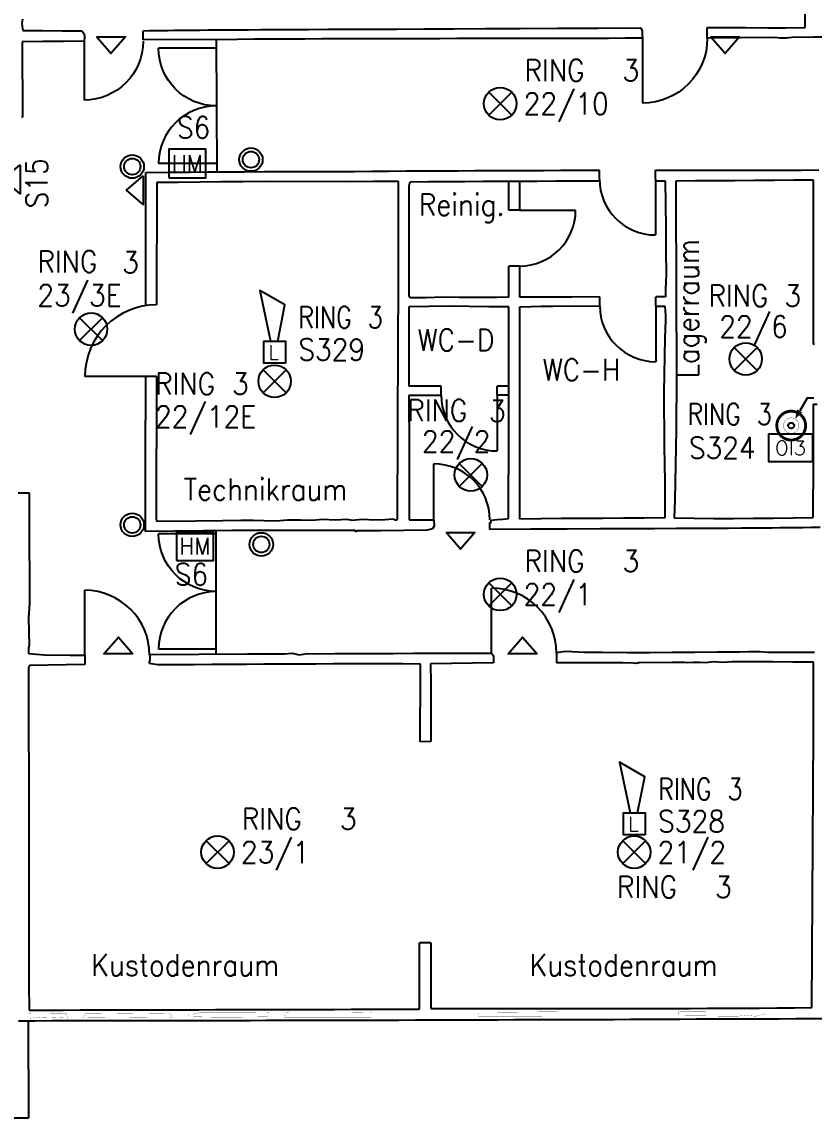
# Model space of a CAD drawing. Extents: x -17.4 to 13.1, y -8 to 20.1.
# Drawn here: x -8.99 to 1.99, y -8.03 to 7.17 of the extents above; entities that cross this region are included whole.
import ezdxf
from ezdxf.enums import TextEntityAlignment as Align

# ---------------------------------------------------------------- set-up
doc = ezdxf.new("R2010")
doc.units = 0
doc.header["$LTSCALE"] = 0.000394
doc.header["$MEASUREMENT"] = 0
doc.layers.get('0').update_dxf_attribs({"linetype": 'CONTINUOUS'})
for name, color, linetype in [('Grundriß', 7, 'CONTINUOUS'), ('Raumbezeichnung', 7, 'CONTINUOUS'), ('SECO-BRAND', 240, 'CONTINUOUS'), ('SECO-BRAND_LOOP', 81, 'CONTINUOUS')]:
    doc.layers.add(name, color=color, linetype=linetype)
doc.styles.add('ROMANS', font='romans.shx', dxfattribs={"width": 0.9})

# ---------------------------------------------------------------- blocks, each defined once
blk = doc.blocks.new('Tür')
at = {"layer": 'Grundriß', "linetype": 'Continuous'}
blk.add_line((0, 0), (0, 0.9), dxfattribs=at)
blk.add_arc((0, 0), 0.9, 0, 90, dxfattribs=at)
blk = doc.blocks.new('SecoS-magnet')
blk.add_lwpolyline([(-0.256, -0.2), (0.256, -0.2), (0.256, 0.2), (-0.256, 0.2)], close=True)
at = {"color": 82, "style": 'ROMANS', "width": 0.95}
blk.add_text('HM', height=0.23, dxfattribs=at).set_placement((0, 0), align=Align.MIDDLE_CENTER)
at = {"style": 'ROMANS', "width": 0.9, "flags": 1}
for tag, p in [('PRODUKT_1', (-0.378, -0.146)), ('PRODUKT_2', (-0.378, -0.596)), ('TECHNIK', (-0.378, -1.049)), ('SECOPOS', (-0.378, -1.51))]:
    blk.add_attdef(tag, text='', height=0.3, dxfattribs=at).set_placement(p, align=Align.RIGHT)
at = {"color": 81, "style": 'ROMANS', "width": 0.9}
for tag, p in [('MELDERNUMMER', (0.278, -0.123)), ('LINE_1', (0.278, -0.572)), ('LINE_2', (0.278, -1.023)), ('ZUSATZTEXT', (0.278, -1.468))]:
    blk.add_attdef(tag, p, '', height=0.3, dxfattribs=at)
at = {"layer": 'SECO-BRAND_LOOP', "color": 7, "style": 'ROMANS', "width": 0.8}
for tag, p, flags in [('RING', (0.278, 0.325), 9), ('RINGNUMMER', (1.242, 0.325), 1)]:
    blk.add_attdef(tag, p, '', height=0.3, dxfattribs=dict(at, flags=flags))
blk = doc.blocks.new('SecoS-indikator steuerung')
blk.add_lwpolyline([(0.2, 0), (-0.2, 0), (0, 0.234)], close=True)
at = {"style": 'ROMANS', "width": 0.9, "flags": 1}
for tag, p in [('PRODUKT_1', (-0.267, -0.029)), ('PRODUKT_2', (-0.267, -0.479)), ('TECHNIK', (-0.267, -0.931)), ('SECOPOS', (-0.267, -1.393))]:
    blk.add_attdef(tag, text='', height=0.3, dxfattribs=at).set_placement(p, align=Align.RIGHT)
at = {"color": 81, "style": 'ROMANS', "width": 0.9}
for tag, p in [('MELDERNUMMER', (0.219, -0.037)), ('LINE_1', (0.219, -0.485)), ('LINE_2', (0.219, -0.937)), ('ZUSATZTEXT', (0.219, -1.382))]:
    blk.add_attdef(tag, p, '', height=0.3, dxfattribs=at)
at = {"layer": 'SECO-BRAND_LOOP', "color": 7, "style": 'ROMANS', "width": 0.8}
for tag, p, flags in [('RING', (0.219, 0.412), 9), ('RINGNUMMER', (1.183, 0.412), 1)]:
    blk.add_attdef(tag, p, '', height=0.3, dxfattribs=dict(at, flags=flags))
blk = doc.blocks.new('SecoS-torschliesser')
for radius in [0.162, 0.113]:
    blk.add_circle((0, 0), radius)
at = {"style": 'ROMANS', "width": 0.9, "flags": 1}
for tag, p in [('PRODUKT_1', (-0.328, -0.13)), ('PRODUKT_2', (-0.328, -0.58)), ('TECHNIK', (-0.328, -1.033)), ('SECOPOS', (-0.328, -1.495))]:
    blk.add_attdef(tag, text='', height=0.3, dxfattribs=at).set_placement(p, align=Align.RIGHT)
at = {"color": 81, "style": 'ROMANS', "width": 0.9}
for tag, p in [('MELDERNUMMER', (0.195, -0.142)), ('LINE_1', (0.195, -0.59)), ('LINE_2', (0.195, -1.042)), ('ZUSATZTEXT', (0.195, -1.487))]:
    blk.add_attdef(tag, p, '', height=0.3, dxfattribs=at)
at = {"layer": 'SECO-BRAND_LOOP', "color": 7, "style": 'ROMANS', "width": 0.8}
for tag, p, flags in [('RING', (0.195, 0.307), 9), ('RINGNUMMER', (1.159, 0.307), 1)]:
    blk.add_attdef(tag, p, '', height=0.3, dxfattribs=dict(at, flags=flags))
blk = doc.blocks.new('SecoS-indikator o mg')
blk.add_lwpolyline([(0.2, 0), (-0.2, 0), (0, 0.234)], close=True)
at = {"color": 81, "style": 'ROMANS', "width": 0.9, "flags": 1}
blk.add_attdef('MELDERNUMMER', (0.219, 0.425), '', height=0.3, dxfattribs=at)
at = {"style": 'ROMANS', "width": 0.9, "flags": 1}
for tag, p in [('PRODUKT_1', (-0.267, -0.029)), ('PRODUKT_2', (-0.267, -0.479)), ('TECHNIK', (-0.267, -0.931)), ('SECOPOS', (-0.267, -1.393))]:
    blk.add_attdef(tag, text='', height=0.3, dxfattribs=at).set_placement(p, align=Align.RIGHT)
at = {"color": 81, "style": 'ROMANS', "width": 0.9}
for tag, p in [('LINE_1', (0.219, -0.023)), ('LINE_2', (0.219, -0.475)), ('ZUSATZTEXT', (0.219, -0.92))]:
    blk.add_attdef(tag, p, '', height=0.3, dxfattribs=at)
at = {"layer": 'SECO-BRAND_LOOP', "color": 7, "style": 'ROMANS', "width": 0.8}
for tag, p, flags in [('RING', (0.219, 0.874), 9), ('RINGNUMMER', (1.183, 0.874), 1)]:
    blk.add_attdef(tag, p, '', height=0.3, dxfattribs=dict(at, flags=flags))
blk = doc.blocks.new('SecoS-opt')
for p, q in [((0.159, 0.159), (-0.159, -0.159)), ((-0.159, 0.159), (0.159, -0.159))]:
    blk.add_line(p, q)
blk.add_circle((0, 0), 0.225)
at = {"style": 'ROMANS', "width": 0.9, "flags": 1}
for tag, p in [('PRODUKT_1', (-0.344, -0.147)), ('PRODUKT_2', (-0.344, -0.597)), ('TECHNIK', (-0.344, -1.049)), ('SECOPOS', (-0.344, -1.511))]:
    blk.add_attdef(tag, text='', height=0.3, dxfattribs=at).set_placement(p, align=Align.RIGHT)
at = {"color": 81, "style": 'ROMANS', "width": 0.9}
for tag, p in [('MELDERNUMMER', (0.33, -0.131)), ('LINE_1', (0.33, -0.989)), ('LINE_2', (0.33, -1.441)), ('ZUSATZTEXT', (0.33, -1.886))]:
    blk.add_attdef(tag, p, '', height=0.3, dxfattribs=at)
at = {"layer": 'SECO-BRAND_LOOP', "color": 7, "style": 'ROMANS', "width": 0.8, "flags": 8}
blk.add_attdef('RING', (0.33, -0.579), '', height=0.3, dxfattribs=at)
at = {"layer": 'SECO-BRAND_LOOP', "color": 7, "style": 'ROMANS', "width": 0.8}
blk.add_attdef('RINGNUMMER', (1.294, -0.579), '', height=0.3, dxfattribs=at)
blk = doc.blocks.new('SecoS-sirene loop')
blk.add_lwpolyline([(0.044, 0.307), (0.144, 0.807), (-0.206, 1.007), (-0.056, 0.307)])
blk.add_lwpolyline([(0.15, 0), (-0.15, 0), (-0.15, 0.306), (0.15, 0.306)], close=True)
at = {"color": 82, "style": 'ROMANS'}
blk.add_text('L', height=0.2, dxfattribs=at).set_placement((-0.085, 0.051))
at = {"style": 'ROMANS', "width": 0.9, "flags": 1}
for tag, p in [('PRODUKT_1', (-0.344, 0.022)), ('PRODUKT_2', (-0.344, -0.428)), ('TECHNIK', (-0.344, -0.88)), ('SECOPOS', (-0.344, -1.342))]:
    blk.add_attdef(tag, text='', height=0.3, dxfattribs=at).set_placement(p, align=Align.RIGHT)
at = {"color": 81, "style": 'ROMANS', "width": 0.9}
for tag, p in [('MELDERNUMMER', (0.33, 0.038)), ('LINE_1', (0.33, -0.41)), ('LINE_2', (0.33, -0.861)), ('ZUSATZTEXT', (0.33, -1.307))]:
    blk.add_attdef(tag, p, '', height=0.3, dxfattribs=at)
at = {"layer": 'SECO-BRAND_LOOP', "color": 7, "style": 'ROMANS', "width": 0.8, "flags": 8}
blk.add_attdef('RING', (0.33, 0.487), '', height=0.3, dxfattribs=at)
at = {"layer": 'SECO-BRAND_LOOP', "color": 7, "style": 'ROMANS', "width": 0.8}
blk.add_attdef('RINGNUMMER', (1.294, 0.487), '', height=0.3, dxfattribs=at)
blk = doc.blocks.new('SecoS-oi3')
blk.add_lwpolyline([(0.307, 0.189), (-0.307, 0.189), (-0.307, -0.189), (0.307, -0.189)], close=True)
at = {"color": 81, "style": 'ROMANS'}
blk.add_text('OI3', height=0.2, dxfattribs=at).set_placement((0, 0), align=Align.MIDDLE_CENTER)
at = {"style": 'ROMANS', "width": 0.9, "flags": 1}
for tag, p in [('PRODUKT_1', (-0.366, -0.147)), ('PRODUKT_2', (-0.366, -0.597)), ('TECHNIK', (-0.366, -1.049)), ('SECOPOS', (-0.366, -1.511))]:
    blk.add_attdef(tag, text='', height=0.3, dxfattribs=at).set_placement(p, align=Align.RIGHT)
at = {"color": 81, "style": 'ROMANS', "width": 0.9}
for tag, p in [('MELDERNUMMER', (0.387, -0.131)), ('LINE_1', (0.387, -0.579)), ('LINE_2', (0.387, -1.031)), ('ZUSATZTEXT', (0.387, -1.476))]:
    blk.add_attdef(tag, p, '', height=0.3, dxfattribs=at)
at = {"layer": 'SECO-BRAND_LOOP', "color": 7, "style": 'ROMANS', "width": 0.8, "flags": 8}
blk.add_attdef('RING', (0.387, 0.317), '', height=0.3, dxfattribs=at)
at = {"layer": 'SECO-BRAND_LOOP', "color": 7, "style": 'ROMANS', "width": 0.8}
blk.add_attdef('RINGNUMMER', (1.352, 0.317), '', height=0.3, dxfattribs=at)
blk = doc.blocks.new('SecoS-anschluss steuerung')
blk.add_lwpolyline([(0.315, 0.379), (0.219, 0.379), (0.118, 0.205)])
at = {"const_width": 0.4}
for points in [[(-0.02, 0, -1), (0.02, 0, 0.956007)], [(-0.02, 0, 1), (0.02, 0, -0.956007)]]:
    blk.add_lwpolyline(points, format="xyb", dxfattribs=at)
blk.add_lwpolyline([(0.055, 0.095, 0, 0.08, 0), (0.118, 0.205, 0.1, 0.1, 0)], format="xyseb")
at = {"const_width": 0.00445}
blk.add_lwpolyline([(-0.107, 0, 1), (0.107, 0, 1)], format="xyb", close=True, dxfattribs=at)
blk.add_circle((0, 0), 0.04)
at = {"style": 'ROMANS', "width": 0.9, "flags": 1}
for tag, p in [('PRODUKT_1', (-0.344, -0.029)), ('PRODUKT_2', (-0.344, -0.479)), ('TECHNIK', (-0.344, -0.931)), ('SECOPOS', (-0.344, -1.393))]:
    blk.add_attdef(tag, text='', height=0.3, dxfattribs=at).set_placement(p, align=Align.RIGHT)
at = {"color": 81, "style": 'ROMANS', "width": 0.9}
for tag, p in [('MELDERNUMMER', (0.33, -0.013)), ('LINE_1', (0.33, -0.461)), ('LINE_2', (0.33, -0.913)), ('ZUSATZTEXT', (0.33, -1.358))]:
    blk.add_attdef(tag, p, '', height=0.3, dxfattribs=at)
at = {"layer": 'SECO-BRAND_LOOP', "color": 7, "style": 'ROMANS', "width": 0.8}
for tag, p, flags in [('RING', (0.33, 0.436), 9), ('RINGNUMMER', (1.294, 0.436), 1)]:
    blk.add_attdef(tag, p, '', height=0.3, dxfattribs=dict(at, flags=flags))

msp = doc.modelspace()

# ---------------------------------------------------------------- linework, layer by layer
at = {"layer": 'Grundriß', "linetype": 'Continuous'}
for p, q in [((1.863, 7.089), (1.875, 10.916)), ((-8.988, 7.204), (-8.994, 7.15)), ((-8.994, 7.15), (-8.991, 7.102)), ((-8.991, 7.102), (-8.984, 7.05)), ((-8.984, 7.05), (-8.711, 7.048)), ((-8.711, 7.048), (-8.438, 7.046)), ((-8.438, 7.046), (-8.165, 7.044)), ((-8.165, 7.044), (-8.13, 7.004)), ((-8.13, 7.004), (-8.126, 6.954)), ((-7.315, 7.046), (-7.224, 7.047)), ((-7.315, 6.921), (-7.315, 7.046)), ((-7.224, 7.047), (-7.137, 7.048)), ((-7.137, 7.048), (-7.054, 7.049)), ((-7.054, 7.049), (-6.971, 7.05)), ((-6.971, 7.05), (-6.889, 7.051)), ((-6.889, 7.051), (-6.805, 7.052)), ((-6.805, 7.052), (-6.717, 7.053)), ((-6.717, 7.053), (-6.623, 7.054)), ((-6.623, 7.054), (-6.523, 7.055)), ((-6.523, 7.055), (-6.413, 7.056)), ((-6.413, 7.056), (-6.294, 7.057)), ((-6.294, 7.057), (-6.162, 7.058)), ((-6.162, 7.058), (-6.016, 7.059)), ((-6.016, 7.059), (-5.855, 7.06)), ((-5.855, 7.06), (-5.676, 7.061)), ((-5.676, 7.061), (-5.479, 7.062)), ((-5.479, 7.062), (-5.26, 7.063)), ((-5.26, 7.063), (-5.02, 7.064)), ((-5.02, 7.064), (-4.755, 7.065)), ((-4.755, 7.065), (-4.465, 7.066)), ((-4.465, 7.066), (-4.147, 7.068)), ((-4.147, 7.068), (-3.8, 7.069)), ((-3.8, 7.069), (-3.423, 7.071)), ((-3.423, 7.071), (-3.012, 7.073)), ((-3.012, 7.073), (-2.568, 7.075)), ((-2.568, 7.075), (-2.087, 7.077)), ((-2.087, 7.077), (-1.569, 7.079)), ((-1.569, 7.079), (-1.012, 7.081)), ((-1.012, 7.081), (-0.414, 7.084)), ((-0.414, 7.084), (-0.414, 7.084)), ((-0.414, 7.084), (-0.397, 7.038)), ((-0.397, 7.038), (-0.394, 6.988)), ((0.507, 6.942), (0.507, 7.089)), ((0.507, 7.089), (1.041, 7.089)), ((1.041, 7.089), (1.347, 7.086)), ((1.347, 7.086), (1.597, 7.086)), ((1.597, 7.086), (1.863, 7.089)), ((-8.705, 6.895), (-8.991, 6.893)), ((-8.991, 6.893), (-8.99, 6.545)), ((-8.418, 6.897), (-8.705, 6.895)), ((-8.131, 6.9), (-8.418, 6.897)), ((-8.126, 6.954), (-8.131, 6.9)), ((-6.008, 6.923), (-7.315, 6.921)), ((-6.289, 5.087), (-6.296, 6.92)), ((-5.774, 6.926), (-6.008, 6.923)), ((-5.541, 6.927), (-5.774, 6.926)), ((-5.307, 6.929), (-5.541, 6.927)), ((-5.073, 6.93), (-5.307, 6.929)), ((-4.839, 6.932), (-5.073, 6.93)), ((-4.605, 6.933), (-4.839, 6.932)), ((-4.372, 6.933), (-4.605, 6.933)), ((-4.138, 6.934), (-4.372, 6.933)), ((-3.904, 6.934), (-4.138, 6.934)), ((-3.67, 6.935), (-3.904, 6.934)), ((-3.436, 6.935), (-3.67, 6.935)), ((-3.202, 6.935), (-3.436, 6.935)), ((-2.967, 6.936), (-3.202, 6.935)), ((-2.733, 6.936), (-2.967, 6.936)), ((-2.499, 6.936), (-2.733, 6.936)), ((-2.265, 6.936), (-2.499, 6.936)), ((-2.031, 6.936), (-2.265, 6.936)), ((-1.797, 6.937), (-2.031, 6.936)), ((-1.563, 6.937), (-1.797, 6.937)), ((-1.329, 6.938), (-1.563, 6.937)), ((-1.095, 6.938), (-1.329, 6.938)), ((-0.861, 6.939), (-1.095, 6.938)), ((-0.627, 6.94), (-0.861, 6.939)), ((-0.393, 6.942), (-0.627, 6.94)), ((-0.394, 6.988), (-0.393, 6.942)), ((1.445, 6.951), (0.507, 6.942)), ((1.511, 6.943), (1.445, 6.951)), ((1.605, 6.944), (1.511, 6.943)), ((1.682, 6.953), (1.605, 6.944)), ((1.983, 6.955), (1.682, 6.953)), ((2.287, 6.956), (1.983, 6.955)), ((-8.99, 6.545), (-8.989, 6.198)), ((-8.989, 6.198), (-8.988, 5.85)), ((-8.988, 5.85), (-8.996, 5.838)), ((-7.278, 5.08), (-6.948, 5.084)), ((-7.278, 4.843), (-7.278, 5.08)), ((-7.278, 5.08), (-7.278, 5.08)), ((-6.948, 5.084), (-6.665, 5.086)), ((-6.665, 5.086), (-6.411, 5.087)), ((-6.411, 5.087), (-6.167, 5.087)), ((-6.167, 5.087), (-5.914, 5.089)), ((-5.914, 5.089), (-5.634, 5.093)), ((-5.634, 5.093), (-4.622, 5.092)), ((-4.622, 5.092), (-4.384, 5.094)), ((-4.384, 5.094), (-4.145, 5.097)), ((-4.145, 5.097), (-3.907, 5.099)), ((-3.907, 5.099), (-3.669, 5.101)), ((-3.669, 5.101), (-3.431, 5.102)), ((-3.431, 5.102), (-3.193, 5.104)), ((-3.193, 5.104), (-2.954, 5.105)), ((-2.954, 5.105), (-2.716, 5.106)), ((-2.716, 5.106), (-2.478, 5.107)), ((-2.478, 5.107), (-2.24, 5.108)), ((-2.24, 5.108), (-2.001, 5.109)), ((-2.001, 5.109), (-1.763, 5.109)), ((-1.763, 5.109), (-1.525, 5.11)), ((-1.525, 5.11), (-1.286, 5.11)), ((-1.286, 5.11), (-0.988, 5.111)), ((-0.988, 4.988), (-0.988, 5.111)), ((-0.213, 5.111), (0.145, 5.111)), ((-0.213, 4.988), (-0.213, 5.111)), ((0.145, 5.111), (0.383, 5.112)), ((0.383, 5.112), (0.622, 5.112)), ((0.622, 5.112), (0.86, 5.112)), ((0.86, 5.112), (1.099, 5.113)), ((1.099, 5.113), (1.337, 5.113)), ((1.337, 5.113), (1.576, 5.114)), ((1.576, 5.114), (1.815, 5.114)), ((1.815, 5.114), (2.053, 5.115)), ((-7.126, 4.941), (-7.128, 3.245)), ((-6.828, 4.943), (-7.126, 4.941)), ((-6.529, 4.946), (-6.828, 4.943)), ((-6.23, 4.948), (-6.529, 4.946)), ((-5.932, 4.951), (-6.23, 4.948)), ((-5.633, 4.953), (-5.932, 4.951)), ((-4.49, 4.952), (-5.633, 4.953)), ((-4.131, 4.955), (-4.49, 4.952)), ((-3.773, 4.957), (-4.131, 4.955)), ((-3.773, 4.711), (-3.773, 4.957)), ((-3.773, 4.957), (-3.773, 4.957)), ((-3.627, 4.894), (-3.623, 4.913)), ((-3.625, 4.514), (-3.627, 4.894)), ((-3.623, 4.913), (-3.619, 4.932)), ((-3.619, 4.932), (-3.614, 4.95)), ((-3.614, 4.95), (-3.36, 4.953)), ((-3.36, 4.953), (-3.107, 4.955)), ((-3.107, 4.955), (-2.854, 4.956)), ((-2.854, 4.956), (-2.601, 4.958)), ((-2.601, 4.958), (-2.349, 4.959)), ((-2.349, 4.959), (-2.097, 4.96)), ((-2.243, 4.557), (-2.243, 4.959)), ((-2.097, 4.96), (-1.845, 4.961)), ((-2.093, 4.557), (-2.093, 4.96)), ((-1.845, 4.961), (-1.593, 4.962)), ((-1.593, 4.962), (-1.341, 4.963)), ((-1.341, 4.963), (-0.987, 4.963)), ((-0.213, 4.966), (-0.076, 4.966)), ((-0.076, 4.966), (-0.073, 4.641)), ((0.344, 4.962), (0.071, 4.96)), ((0.071, 4.96), (0.071, 4.714)), ((0.616, 4.963), (0.344, 4.962)), ((0.888, 4.965), (0.616, 4.963)), ((1.16, 4.967), (0.888, 4.965)), ((1.433, 4.969), (1.16, 4.967)), ((1.705, 4.971), (1.433, 4.969)), ((1.977, 4.973), (1.705, 4.971)), ((1.977, 4.722), (1.977, 4.973)), ((-7.278, 4.605), (-7.278, 4.843)), ((0.071, 4.714), (0.071, 4.468)), ((1.978, 4.471), (1.977, 4.722)), ((-7.279, 3.233), (-7.278, 4.605)), ((-3.773, 4.465), (-3.773, 4.711)), ((-0.073, 4.641), (-0.07, 4.316)), ((-3.773, 4.218), (-3.773, 4.465)), ((-3.625, 4.198), (-3.625, 4.514)), ((-2.093, 4.557), (-2.243, 4.557)), ((0.071, 4.468), (0.072, 4.223)), ((1.978, 4.22), (1.978, 4.471)), ((-0.07, 4.316), (-0.068, 3.991)), ((-3.774, 3.972), (-3.773, 4.218)), ((-3.626, 3.921), (-3.625, 4.198)), ((0.072, 4.223), (0.073, 3.977)), ((1.978, 3.969), (1.978, 4.22)), ((-3.774, 3.725), (-3.774, 3.972)), ((-0.068, 3.991), (-0.065, 3.666)), ((0.073, 3.977), (0.074, 3.73)), ((1.978, 3.719), (1.978, 3.969)), ((-3.627, 3.653), (-3.626, 3.921)), ((-3.775, 3.479), (-3.774, 3.725)), ((-3.625, 3.368), (-3.627, 3.653)), ((-2.243, 3.349), (-2.243, 3.783)), ((-2.093, 3.783), (-2.243, 3.783)), ((-2.093, 3.349), (-2.093, 3.783)), ((-0.065, 3.666), (-0.068, 3.562)), ((0.074, 3.73), (0.075, 3.484)), ((1.979, 3.468), (1.978, 3.719)), ((-0.068, 3.562), (-0.071, 3.458)), ((-3.776, 3.232), (-3.775, 3.479)), ((-3.621, 3.36), (-3.625, 3.368)), ((-3.617, 3.352), (-3.621, 3.36)), ((-3.612, 3.344), (-3.617, 3.352)), ((-3.39, 3.343), (-3.612, 3.344)), ((-3.161, 3.351), (-3.39, 3.343)), ((-2.932, 3.347), (-3.161, 3.351)), ((-2.672, 3.348), (-2.932, 3.347)), ((-2.412, 3.348), (-2.672, 3.348)), ((-2.243, 3.349), (-2.412, 3.348)), ((-1.633, 3.35), (-2.093, 3.349)), ((-1.373, 3.351), (-1.633, 3.35)), ((-0.983, 3.354), (-1.373, 3.351)), ((-0.983, 3.231), (-0.983, 3.354)), ((-0.073, 3.354), (-0.209, 3.354)), ((-0.209, 3.231), (-0.209, 3.354)), ((-0.071, 3.458), (-0.073, 3.354)), ((0.075, 3.484), (0.076, 3.238)), ((1.979, 3.217), (1.979, 3.468)), ((-3.777, 2.986), (-3.776, 3.232)), ((-3.355, 3.223), (-3.63, 3.217)), ((-3.63, 3.217), (-3.63, 2.971)), ((-3.079, 3.224), (-3.355, 3.223)), ((-2.801, 3.222), (-3.079, 3.224)), ((-2.522, 3.219), (-2.801, 3.222)), ((-2.243, 3.218), (-2.522, 3.219)), ((-2.243, 2.973), (-2.243, 3.218)), ((-2.093, 3.219), (-1.937, 3.223)), ((-2.093, 2.974), (-2.093, 3.219)), ((-1.937, 3.223), (-1.796, 3.225)), ((-1.796, 3.225), (-1.634, 3.226)), ((-1.634, 3.226), (-0.983, 3.231)), ((-0.209, 3.225), (-0.083, 3.225)), ((-0.083, 3.225), (-0.079, 3.16)), ((0.076, 3.238), (0.077, 2.992)), ((1.979, 2.966), (1.979, 3.217)), ((-0.079, 3.16), (-0.075, 3.096)), ((-0.075, 3.096), (-0.071, 3.032)), ((-3.779, 2.739), (-3.777, 2.986)), ((-3.63, 2.971), (-3.629, 2.725)), ((-2.244, 2.729), (-2.243, 2.973)), ((-2.093, 2.728), (-2.093, 2.974)), ((-0.071, 3.032), (-0.081, 2.783)), ((0.077, 2.992), (0.078, 2.745)), ((1.98, 2.716), (1.979, 2.966)), ((-3.78, 2.493), (-3.779, 2.739)), ((-0.081, 2.783), (-0.088, 2.533)), ((0.078, 2.745), (0.078, 2.499)), ((-3.629, 2.725), (-3.629, 2.479)), ((-2.244, 2.484), (-2.244, 2.729)), ((-2.092, 2.483), (-2.093, 2.728)), ((1.984, 2.704), (1.98, 2.716)), ((1.988, 2.692), (1.984, 2.704)), ((-3.781, 2.247), (-3.78, 2.493)), ((-3.629, 2.479), (-3.629, 2.117)), ((-2.245, 2.239), (-2.244, 2.484)), ((-2.092, 2.237), (-2.092, 2.483)), ((-0.088, 2.533), (-0.092, 2.284)), ((0.078, 2.499), (0.078, 2.253)), ((-0.092, 2.284), (-0.094, 2.034)), ((-7.128, 2.251), (-8.123, 2.251)), ((-7.279, 1.998), (-7.279, 2.251)), ((-7.128, 2.251), (-7.13, 1.629)), ((-3.782, 2), (-3.781, 2.247)), ((-2.245, 1.994), (-2.245, 2.239)), ((-2.092, 1.992), (-2.092, 2.237)), ((0.078, 2.253), (0.078, 2.007)), ((-7.279, 1.761), (-7.279, 1.998)), ((-3.783, 1.754), (-3.782, 2)), ((-3.182, 2.117), (-3.629, 2.117)), ((-3.182, 1.989), (-3.629, 1.986)), ((-3.629, 1.986), (-3.629, 1.74)), ((-3.182, 1.993), (-3.182, 2.117)), ((-2.245, 2.117), (-2.408, 2.117)), ((-2.408, 1.993), (-2.408, 2.117)), ((-2.245, 1.994), (-2.408, 1.993)), ((-2.246, 1.75), (-2.245, 1.994)), ((-2.092, 1.747), (-2.092, 1.992)), ((-0.094, 2.034), (-0.094, 1.784)), ((0.078, 2.007), (0.076, 1.762)), ((1.98, 1.605), (1.981, 1.867)), ((1.981, 1.867), (2.031, 1.867)), ((-7.28, 1.525), (-7.279, 1.761)), ((-3.784, 1.508), (-3.783, 1.754)), ((-3.629, 1.74), (-3.628, 1.494)), ((-2.246, 1.505), (-2.246, 1.75)), ((-2.092, 1.501), (-2.092, 1.747)), ((-0.094, 1.784), (-0.092, 1.534)), ((0.076, 1.762), (0.074, 1.516)), ((-7.28, 1.288), (-7.28, 1.525)), ((-7.13, 1.629), (-7.131, 1.362)), ((-0.092, 1.534), (-0.09, 1.285)), ((1.979, 1.342), (1.98, 1.605)), ((-3.785, 1.262), (-3.784, 1.508)), ((-3.628, 1.494), (-3.628, 1.247)), ((-2.247, 1.26), (-2.246, 1.505)), ((-2.091, 1.256), (-2.092, 1.501)), ((0.074, 1.516), (0.071, 1.271)), ((-7.28, 1.051), (-7.28, 1.288)), ((-7.131, 1.362), (-7.132, 1.136)), ((-3.785, 1.016), (-3.785, 1.262)), ((-3.628, 1.247), (-3.628, 1.001)), ((-2.247, 1.015), (-2.247, 1.26)), ((-2.091, 1.011), (-2.091, 1.256)), ((-0.09, 1.285), (-0.087, 1.035)), ((0.071, 1.271), (0.067, 1.026)), ((1.978, 1.08), (1.979, 1.342)), ((-7.132, 1.136), (-7.132, 0.946)), ((1.977, 0.818), (1.978, 1.08)), ((-7.28, 0.814), (-7.28, 1.051)), ((-7.132, 0.946), (-7.133, 0.788)), ((-3.786, 0.771), (-3.785, 1.016)), ((-3.628, 1.001), (-3.628, 0.755)), ((-2.248, 0.771), (-2.247, 1.015)), ((-2.091, 0.765), (-2.091, 1.011)), ((-0.087, 1.035), (-0.084, 0.787)), ((0.067, 1.026), (0.062, 0.781)), ((-7.28, 0.577), (-7.28, 0.814)), ((-7.133, 0.788), (-7.133, 0.659)), ((-3.786, 0.525), (-3.786, 0.771)), ((-2.248, 0.526), (-2.248, 0.771)), ((-2.09, 0.52), (-2.091, 0.765)), ((-0.084, 0.787), (-0.082, 0.539)), ((0.062, 0.781), (0.056, 0.536)), ((1.976, 0.556), (1.977, 0.818)), ((-9.045, 0.636), (-8.895, 0.636)), ((-8.895, 0.636), (-8.895, 0.289)), ((-7.133, 0.659), (-7.133, 0.555)), ((-3.628, 0.755), (-3.627, 0.508)), ((-7.28, 0.34), (-7.28, 0.577)), ((-7.133, 0.555), (-7.133, 0.473)), ((-7.133, 0.473), (-7.133, 0.407)), ((-3.786, 0.279), (-3.786, 0.525)), ((-3.627, 0.508), (-3.627, 0.262)), ((-2.249, 0.281), (-2.248, 0.526)), ((-2.09, 0.275), (-2.09, 0.52)), ((-0.082, 0.539), (-0.081, 0.291)), ((0.056, 0.536), (0.049, 0.292)), ((1.975, 0.294), (1.976, 0.556)), ((-7.28, 0.103), (-7.28, 0.34)), ((-7.133, 0.407), (-7.133, 0.356)), ((-7.133, 0.356), (-7.133, 0.314)), ((-7.133, 0.314), (-7.132, 0.278)), ((-8.895, 0.289), (-8.894, 0.051)), ((-7.132, 0.278), (-7.131, 0.244)), ((-7.131, 0.244), (-6.588, 0.251)), ((-6.588, 0.251), (-6.213, 0.255)), ((-6.213, 0.255), (-5.961, 0.257)), ((-5.961, 0.257), (-5.784, 0.257)), ((-5.784, 0.257), (-5.638, 0.256)), ((-5.638, 0.256), (-5.476, 0.252)), ((-5.476, 0.252), (-5.314, 0.266)), ((-5.314, 0.266), (-5.135, 0.263)), ((-5.135, 0.263), (-4.97, 0.257)), ((-4.97, 0.257), (-4.822, 0.272)), ((-4.822, 0.272), (-4.654, 0.266)), ((-4.654, 0.266), (-4.492, 0.271)), ((-4.492, 0.271), (-4.415, 0.261)), ((-4.415, 0.261), (-4.325, 0.267)), ((-4.325, 0.267), (-4.24, 0.273)), ((-4.24, 0.273), (-4.137, 0.266)), ((-4.137, 0.266), (-3.964, 0.267)), ((-3.964, 0.267), (-3.848, 0.277)), ((-3.848, 0.277), (-3.835, 0.269)), ((-3.835, 0.269), (-3.822, 0.266)), ((-3.822, 0.266), (-3.799, 0.266)), ((-3.799, 0.266), (-3.795, 0.27)), ((-3.795, 0.27), (-3.79, 0.275)), ((-3.79, 0.275), (-3.786, 0.279)), ((-3.627, 0.262), (-3.512, 0.263)), ((-3.512, 0.263), (-3.398, 0.264)), ((-3.398, 0.264), (-3.283, 0.265)), ((-3.28, 0.176), (-3.304, 0.137)), ((-3.283, 0.265), (-3.28, 0.176)), ((-2.508, 0.196), (-2.508, 0.228)), ((-2.508, 0.228), (-2.502, 0.228)), ((-2.508, 0.163), (-2.508, 0.196)), ((-2.508, 0.131), (-2.508, 0.163)), ((-2.502, 0.228), (-2.495, 0.228)), ((-2.495, 0.228), (-2.488, 0.228)), ((-2.488, 0.261), (-2.408, 0.268)), ((-2.488, 0.25), (-2.488, 0.261)), ((-2.488, 0.239), (-2.488, 0.25)), ((-2.488, 0.228), (-2.488, 0.239)), ((-2.408, 0.268), (-2.329, 0.274)), ((-2.329, 0.274), (-2.249, 0.281)), ((-1.803, 0.277), (-2.09, 0.275)), ((-1.516, 0.28), (-1.803, 0.277)), ((-1.229, 0.282), (-1.516, 0.28)), ((-0.942, 0.284), (-1.229, 0.282)), ((-0.655, 0.287), (-0.942, 0.284)), ((-0.368, 0.289), (-0.655, 0.287)), ((-0.081, 0.291), (-0.368, 0.289)), ((0.049, 0.292), (0.049, 0.292)), ((0.049, 0.292), (0.322, 0.286)), ((0.322, 0.286), (0.597, 0.283)), ((0.597, 0.283), (0.872, 0.283)), ((0.872, 0.283), (1.147, 0.285)), ((1.147, 0.285), (1.423, 0.288)), ((1.423, 0.288), (1.699, 0.291)), ((1.731, 0.153), (1.626, 0.152)), ((1.699, 0.291), (1.975, 0.294)), ((1.837, 0.155), (1.731, 0.153)), ((1.949, 0.156), (1.837, 0.155)), ((2.07, 0.158), (1.949, 0.156)), ((-8.894, 0.051), (-8.893, -0.186)), ((-6.081, 0.114), (-7.28, 0.103)), ((-6.301, -1.597), (-6.301, 0.112)), ((-5.882, 0.114), (-6.081, 0.114)), ((-5.626, 0.114), (-5.882, 0.114)), ((-5.298, 0.115), (-5.626, 0.114)), ((-4.885, 0.116), (-5.298, 0.115)), ((-4.37, 0.118), (-4.885, 0.116)), ((-4.37, 0.111), (-4.37, 0.118)), ((-4.37, 0.104), (-4.37, 0.111)), ((-4.37, 0.097), (-4.37, 0.104)), ((-4.362, 0.101), (-4.37, 0.097)), ((-4.354, 0.106), (-4.362, 0.101)), ((-4.345, 0.111), (-4.354, 0.106)), ((-4.023, 0.113), (-4.345, 0.111)), ((-3.701, 0.116), (-4.023, 0.113)), ((-3.378, 0.119), (-3.701, 0.116)), ((-3.304, 0.137), (-3.378, 0.119)), ((-1.943, 0.134), (-2.508, 0.131)), ((-2.508, 0.131), (-2.508, 0.131)), ((-1.436, 0.135), (-1.943, 0.134)), ((-0.985, 0.137), (-1.436, 0.135)), ((-0.584, 0.139), (-0.985, 0.137)), ((-0.23, 0.14), (-0.584, 0.139)), ((0.082, 0.142), (-0.23, 0.14)), ((0.355, 0.143), (0.082, 0.142)), ((0.593, 0.144), (0.355, 0.143)), ((0.8, 0.145), (0.593, 0.144)), ((0.981, 0.146), (0.8, 0.145)), ((1.139, 0.147), (0.981, 0.146)), ((1.279, 0.148), (1.139, 0.147)), ((1.404, 0.149), (1.279, 0.148)), ((1.518, 0.151), (1.404, 0.149)), ((1.626, 0.152), (1.518, 0.151)), ((-8.893, -0.186), (-8.892, -0.424)), ((-8.892, -0.424), (-8.891, -0.662)), ((-8.891, -0.662), (-8.889, -0.899)), ((-8.889, -0.899), (-8.904, -1.091)), ((-8.889, -0.899), (-8.889, -0.899)), ((-8.904, -1.091), (-8.901, -1.29)), ((-8.901, -1.29), (-8.895, -1.48)), ((-8.902, -1.505), (-8.904, -1.534)), ((-8.895, -1.48), (-8.902, -1.505)), ((-8.904, -1.534), (-8.903, -1.59)), ((-8.903, -1.59), (-8.684, -1.609)), ((-8.684, -1.609), (-8.329, -1.613)), ((-8.329, -1.613), (-8.125, -1.613)), ((-8.125, -1.613), (-8.125, -1.656)), ((-8.125, -1.656), (-8.125, -1.699)), ((-7.221, -1.695), (-7.217, -1.663)), ((-7.217, -1.663), (-7.215, -1.603)), ((-7.215, -1.603), (-5.867, -1.594)), ((-5.867, -1.594), (-5.639, -1.594)), ((-5.639, -1.594), (-5.406, -1.596)), ((-5.406, -1.596), (-5.353, -1.592)), ((-5.353, -1.592), (-5.299, -1.588)), ((-5.299, -1.588), (-5.245, -1.584)), ((-5.245, -1.584), (-5.153, -1.609)), ((-5.153, -1.609), (-5.04, -1.589)), ((-5.04, -1.589), (-4.933, -1.592)), ((-4.933, -1.592), (-4.661, -1.591)), ((-4.661, -1.591), (-4.389, -1.59)), ((-4.389, -1.59), (-4.117, -1.589)), ((-4.117, -1.589), (-3.845, -1.588)), ((-3.845, -1.588), (-3.573, -1.587)), ((-3.573, -1.587), (-3.3, -1.586)), ((-3.3, -1.586), (-3.028, -1.585)), ((-3.028, -1.585), (-2.756, -1.584)), ((-2.756, -1.584), (-2.484, -1.583)), ((-2.484, -1.583), (-2.459, -1.624)), ((-2.459, -1.624), (-2.456, -1.67)), ((-2.456, -1.67), (-2.458, -1.72)), ((-1.584, -1.578), (-1.456, -1.559)), ((-1.584, -1.583), (-1.584, -1.721)), ((-1.456, -1.559), (-1.196, -1.57)), ((-1.196, -1.57), (-0.946, -1.57)), ((-0.946, -1.57), (-0.834, -1.575)), ((-0.834, -1.575), (-0.718, -1.571)), ((-0.718, -1.571), (-0.602, -1.578)), ((-0.602, -1.578), (-0.291, -1.575)), ((-0.291, -1.575), (0.021, -1.573)), ((0.021, -1.573), (0.332, -1.57)), ((0.332, -1.57), (0.644, -1.568)), ((0.644, -1.568), (0.956, -1.565)), ((0.956, -1.565), (1.078, -1.563)), ((1.078, -1.563), (1.236, -1.56)), ((1.236, -1.56), (1.343, -1.573)), ((1.343, -1.573), (1.667, -1.572)), ((1.667, -1.572), (1.993, -1.571)), ((-8.899, -1.777), (-8.903, -1.786)), ((-8.903, -1.786), (-8.902, -2.29)), ((-8.895, -1.767), (-8.899, -1.777)), ((-8.89, -1.757), (-8.895, -1.767)), ((-8.635, -1.752), (-8.89, -1.757)), ((-8.38, -1.747), (-8.635, -1.752)), ((-8.124, -1.742), (-8.38, -1.747)), ((-8.125, -1.699), (-8.124, -1.742)), ((-7.23, -1.727), (-7.221, -1.695)), ((-7.112, -1.747), (-7.23, -1.727)), ((-6.973, -1.748), (-7.112, -1.747)), ((-6.845, -1.748), (-6.973, -1.748)), ((-6.605, -1.746), (-6.845, -1.748)), ((-6.364, -1.744), (-6.605, -1.746)), ((-6.123, -1.742), (-6.364, -1.744)), ((-5.883, -1.741), (-6.123, -1.742)), ((-5.642, -1.739), (-5.883, -1.741)), ((-5.401, -1.738), (-5.642, -1.739)), ((-5.16, -1.737), (-5.401, -1.738)), ((-4.919, -1.736), (-5.16, -1.737)), ((-4.678, -1.735), (-4.919, -1.736)), ((-4.437, -1.735), (-4.678, -1.735)), ((-4.196, -1.735), (-4.437, -1.735)), ((-3.954, -1.735), (-4.196, -1.735)), ((-3.712, -1.735), (-3.954, -1.735)), ((-3.47, -1.736), (-3.712, -1.735)), ((-3.471, -1.976), (-3.47, -1.736)), ((-3.47, -1.736), (-3.47, -1.736)), ((-3.04, -1.73), (-3.331, -1.735)), ((-3.331, -1.735), (-3.33, -1.789)), ((-3.33, -1.789), (-3.329, -1.841)), ((-2.749, -1.725), (-3.04, -1.73)), ((-2.458, -1.72), (-2.749, -1.725)), ((-1.006, -1.719), (-1.584, -1.721)), ((-0.662, -1.719), (-1.006, -1.719)), ((-0.523, -1.722), (-0.662, -1.719)), ((-0.477, -1.727), (-0.523, -1.722)), ((-0.462, -1.724), (-0.477, -1.727)), ((-0.446, -1.72), (-0.462, -1.724)), ((-0.429, -1.717), (-0.446, -1.72)), ((0.018, -1.713), (-0.429, -1.717)), ((0.189, -1.714), (0.018, -1.713)), ((0.232, -1.721), (0.189, -1.714)), ((0.31, -1.715), (0.232, -1.721)), ((0.398, -1.713), (0.31, -1.715)), ((0.479, -1.719), (0.398, -1.713)), ((0.598, -1.704), (0.479, -1.719)), ((0.724, -1.713), (0.598, -1.704)), ((0.85, -1.706), (0.724, -1.713)), ((1.129, -1.705), (0.85, -1.706)), ((1.411, -1.707), (1.129, -1.705)), ((1.694, -1.71), (1.411, -1.707)), ((1.978, -1.712), (1.694, -1.71)), ((1.978, -1.961), (1.978, -1.712)), ((-3.329, -1.841), (-3.328, -1.895)), ((-3.328, -1.895), (-3.327, -1.954)), ((-3.327, -1.954), (-3.326, -2.021)), ((1.978, -2.209), (1.978, -1.961)), ((-3.471, -2.216), (-3.471, -1.976)), ((-3.326, -2.021), (-3.326, -2.101)), ((-3.326, -2.101), (-3.325, -2.196)), ((-3.472, -2.455), (-3.471, -2.216)), ((-3.325, -2.196), (-3.325, -2.311)), ((1.978, -2.458), (1.978, -2.209)), ((-8.902, -2.29), (-8.902, -2.749)), ((-3.325, -2.311), (-3.324, -2.449)), ((-3.473, -2.814), (-3.472, -2.455)), ((-3.324, -2.449), (-3.324, -2.614)), ((1.977, -2.707), (1.978, -2.458)), ((-3.324, -2.614), (-3.324, -2.809)), ((1.977, -2.955), (1.977, -2.707)), ((-8.902, -2.749), (-8.901, -3.167)), ((-3.324, -2.809), (-3.473, -2.814)), ((1.976, -3.204), (1.977, -2.955)), ((-8.901, -3.167), (-8.9, -3.546)), ((1.975, -3.453), (1.976, -3.204)), ((1.955, -6.499), (1.975, -3.453)), ((-8.9, -3.546), (-8.9, -3.888)), ((-8.9, -3.888), (-8.9, -4.198)), ((-8.9, -4.198), (-8.9, -4.477)), ((-8.9, -4.477), (-8.9, -4.728)), ((-8.9, -4.728), (-8.9, -4.953)), ((-8.9, -4.953), (-8.9, -5.156)), ((-8.9, -5.156), (-8.9, -5.339)), ((-8.9, -5.339), (-8.899, -5.505)), ((-8.899, -5.505), (-8.899, -5.656)), ((-3.485, -6.041), (-3.483, -5.6)), ((-3.326, -5.6), (-3.483, -5.6)), ((-3.326, -5.6), (-3.327, -6.51)), ((-8.899, -5.656), (-8.899, -5.796)), ((-8.899, -5.796), (-8.899, -5.926)), ((-8.899, -5.926), (-8.898, -6.05)), ((-8.898, -6.05), (-8.898, -6.17)), ((-3.485, -6.28), (-3.485, -6.041)), ((-8.898, -6.17), (-8.897, -6.289)), ((-8.897, -6.289), (-8.896, -6.409)), ((-3.485, -6.519), (-3.485, -6.28)), ((-8.896, -6.409), (-8.894, -6.534)), ((-8.894, -6.534), (-8.658, -6.533)), ((-8.894, -6.534), (-8.894, -6.534)), ((-8.658, -6.533), (-8.423, -6.533)), ((-8.423, -6.533), (-8.187, -6.532)), ((-8.187, -6.532), (-7.952, -6.532)), ((-7.952, -6.532), (-7.717, -6.531)), ((-7.717, -6.531), (-7.482, -6.531)), ((-7.482, -6.531), (-7.247, -6.53)), ((-7.247, -6.53), (-7.012, -6.53)), ((-7.012, -6.53), (-6.778, -6.529)), ((-6.778, -6.529), (-6.543, -6.529)), ((-6.543, -6.529), (-6.309, -6.528)), ((-6.309, -6.528), (-6.074, -6.528)), ((-6.074, -6.528), (-5.839, -6.527)), ((-5.839, -6.527), (-5.605, -6.527)), ((-5.605, -6.527), (-5.37, -6.526)), ((-5.37, -6.526), (-5.135, -6.525)), ((-5.135, -6.525), (-4.9, -6.525)), ((-4.9, -6.525), (-4.665, -6.524)), ((-4.665, -6.524), (-4.43, -6.523)), ((-4.43, -6.523), (-4.194, -6.522)), ((-4.194, -6.522), (-3.958, -6.521)), ((-3.958, -6.521), (-3.722, -6.52)), ((-3.722, -6.52), (-3.485, -6.519)), ((-3.485, -6.519), (-3.485, -6.519)), ((-3.327, -6.51), (-3.327, -6.51)), ((-3.327, -6.51), (-3.087, -6.51)), ((-3.087, -6.51), (-2.847, -6.51)), ((-2.847, -6.51), (-2.607, -6.51)), ((-2.607, -6.51), (-2.367, -6.51)), ((-2.367, -6.51), (-2.128, -6.51)), ((-2.128, -6.51), (-1.888, -6.511)), ((-1.888, -6.511), (-1.649, -6.511)), ((-1.649, -6.511), (-1.409, -6.511)), ((-1.409, -6.511), (-1.169, -6.511)), ((-1.169, -6.511), (-0.93, -6.511)), ((-0.93, -6.511), (-0.69, -6.511)), ((-0.69, -6.511), (-0.45, -6.511)), ((-0.45, -6.511), (-0.211, -6.511)), ((-0.211, -6.511), (0.029, -6.511)), ((0.029, -6.511), (0.269, -6.51)), ((0.269, -6.51), (0.51, -6.509)), ((0.51, -6.509), (0.75, -6.508)), ((0.75, -6.508), (0.991, -6.507)), ((0.991, -6.507), (1.231, -6.505)), ((1.231, -6.505), (1.473, -6.503)), ((1.473, -6.503), (1.714, -6.501)), ((1.714, -6.501), (1.955, -6.499)), ((-8.814, -6.686), (-9.043, -6.686)), ((-8.584, -6.685), (-8.814, -6.686)), ((-8.355, -6.685), (-8.584, -6.685)), ((-8.125, -6.685), (-8.355, -6.685)), ((-7.896, -6.684), (-8.125, -6.685)), ((-7.666, -6.684), (-7.896, -6.684)), ((-7.437, -6.684), (-7.666, -6.684)), ((-7.208, -6.683), (-7.437, -6.684)), ((-6.978, -6.683), (-7.208, -6.683)), ((-6.749, -6.682), (-6.978, -6.683)), ((-6.52, -6.682), (-6.749, -6.682)), ((-6.29, -6.682), (-6.52, -6.682)), ((-6.061, -6.681), (-6.29, -6.682)), ((-5.832, -6.681), (-6.061, -6.681)), ((-5.603, -6.68), (-5.832, -6.681)), ((-5.374, -6.68), (-5.603, -6.68)), ((-5.144, -6.679), (-5.374, -6.68)), ((-4.915, -6.679), (-5.144, -6.679)), ((-4.686, -6.678), (-4.915, -6.679)), ((-4.457, -6.677), (-4.686, -6.678)), ((-4.228, -6.677), (-4.457, -6.677)), ((-3.999, -6.676), (-4.228, -6.677)), ((-3.769, -6.676), (-3.999, -6.676)), ((-3.54, -6.675), (-3.769, -6.676)), ((-3.311, -6.674), (-3.54, -6.675)), ((-3.082, -6.674), (-3.311, -6.674)), ((-2.853, -6.673), (-3.082, -6.674)), ((-2.624, -6.672), (-2.853, -6.673)), ((-2.395, -6.672), (-2.624, -6.672)), ((-2.166, -6.671), (-2.395, -6.672)), ((-1.936, -6.67), (-2.166, -6.671)), ((-1.707, -6.67), (-1.936, -6.67)), ((-1.478, -6.669), (-1.707, -6.67)), ((-1.249, -6.668), (-1.478, -6.669)), ((-1.02, -6.667), (-1.249, -6.668)), ((-0.79, -6.667), (-1.02, -6.667)), ((-0.561, -6.666), (-0.79, -6.667)), ((-0.332, -6.665), (-0.561, -6.666)), ((-0.103, -6.664), (-0.332, -6.665)), ((0.126, -6.663), (-0.103, -6.664)), ((0.356, -6.662), (0.126, -6.663)), ((0.585, -6.662), (0.356, -6.662)), ((0.814, -6.661), (0.585, -6.662)), ((1.044, -6.66), (0.814, -6.661)), ((1.273, -6.659), (1.044, -6.66)), ((1.503, -6.658), (1.273, -6.659)), ((1.732, -6.657), (1.503, -6.658)), ((1.962, -6.656), (1.732, -6.657)), ((2.191, -6.655), (1.962, -6.656)), ((-8.903, -8.031), (-14.598, -8.031))]:
    msp.add_line(p, q, dxfattribs=at)
at = {"layer": 'Grundriß', "linetype": 'Continuous', "const_width": 0.00232}
for points in [[(-8.363, -6.645), (-8.542, -6.637), (-8.733, -6.63), (-8.901, -6.649), (-8.901, -6.628), (-8.902, -6.607), (-8.902, -6.585), (-8.726, -6.583), (-8.55, -6.582), (-8.375, -6.581), (-8.371, -6.602), (-8.367, -6.624)], [(-6.913, -6.633), (-7.219, -6.635), (-7.525, -6.638), (-7.832, -6.64), (-8.138, -6.643), (-8.134, -6.612), (-8.129, -6.598), (-8.12, -6.587), (-7.835, -6.584), (-7.549, -6.581), (-7.264, -6.578), (-6.978, -6.575), (-6.959, -6.579), (-6.941, -6.584), (-6.921, -6.588), (-6.919, -6.603), (-6.916, -6.618)], [(-5.569, -6.6), (-5.575, -6.609), (-5.581, -6.618), (-5.587, -6.627), (-5.953, -6.631), (-6.319, -6.632), (-6.681, -6.625), (-6.684, -6.609), (-6.686, -6.594), (-6.688, -6.578), (-6.639, -6.579), (-6.586, -6.581), (-6.538, -6.572), (-6.217, -6.572), (-5.895, -6.573), (-5.57, -6.568), (-5.57, -6.579), (-5.569, -6.59)], [(-4.151, -6.632), (-4.452, -6.632), (-4.753, -6.632), (-5.053, -6.631), (-5.354, -6.631), (-5.349, -6.598), (-5.345, -6.583), (-5.335, -6.573), (-4.793, -6.574), (-4.49, -6.574), (-4.312, -6.572), (-4.151, -6.568), (-4.151, -6.589), (-4.151, -6.611)], [(-1.572, -6.621), (-1.934, -6.622), (-2.297, -6.622), (-2.66, -6.623), (-2.663, -6.604), (-2.665, -6.585), (-2.668, -6.566), (-2.303, -6.563), (-1.937, -6.56), (-1.572, -6.557), (-1.572, -6.579), (-1.572, -6.6)], [(1.309, -6.587), (1.179, -6.619), (1.042, -6.607), (0.934, -6.618), (0.657, -6.617), (0.38, -6.613), (0.101, -6.612), (0.102, -6.59), (0.103, -6.567), (0.105, -6.543), (0.115, -6.548), (0.126, -6.553), (0.137, -6.558), (0.428, -6.559), (0.719, -6.56), (1.011, -6.561), (1.302, -6.561), (1.304, -6.57), (1.307, -6.578)]]:
    msp.add_lwpolyline(points, close=True, dxfattribs=at)
at = {"layer": 'Grundriß', "linetype": 'Continuous'}
msp.add_arc((-7.128, 2.251), 0.994, 90, 180, dxfattribs=at)
at = {"layer": 'Raumbezeichnung', "linetype": 'Continuous'}
msp.add_line((-8.908, -6.686), (-8.903, -8.031), dxfattribs=at)

# ---------------------------------------------------------------- block references
at = {"layer": 'Grundriß', "linetype": 'Continuous'}
for p, xscale, yscale, zscale, rotation in [((-8.131, 6.9), -0.9070780121918585, 0.9070780121918585, 0.9070780121918585, 180), ((-6.301, 6.802), -0.8877005744525197, 0.8877005744525197, 0.8877005744525197, 90), ((-6.301, 5.205), 0.8877005744525197, 0.8877005744525197, 0.8877005744525197, 90), ((-0.213, 4.988), 0.8605489623788624, 0.8605489623788624, 0.8605489623788624, 180), ((-2.093, 4.557), 0.8605489623788624, 0.8605489623788624, 0.8605489623788624, 270), ((-0.209, 3.231), 0.8605489623788624, 0.8605489623788624, 0.8605489623788624, 180), ((-2.408, 1.993), 0.8605489623788624, 0.8605489623788624, 0.8605489623788624, 180), ((-6.301, 0.069), -0.8877005744525197, 0.8877005744525197, 0.8877005744525197, 90), ((-6.301, -1.529), 0.8877005744525197, 0.8877005744525197, 0.8877005744525197, 90)]:
    msp.add_blockref('Tür', p, dxfattribs=dict(at, xscale=xscale, yscale=yscale, zscale=zscale, rotation=rotation))
at = {"layer": 'Grundriß', "linetype": 'Continuous', "xscale": -1, "rotation": 180}
msp.add_blockref('Tür', (-0.393, 6.942), dxfattribs=at)
at = {"layer": 'Grundriß', "linetype": 'Continuous', "xscale": 0.8605489623788624, "yscale": 0.8605489623788624, "zscale": 0.8605489623788624}
msp.add_blockref('Tür', (-3.283, 0.265), dxfattribs=at)
at = {"layer": 'Grundriß', "linetype": 'Continuous'}
for p in [(-8.125, -1.613), (-2.484, -1.583)]:
    msp.add_blockref('Tür', p, dxfattribs=at)
at = {"layer": 'SECO-BRAND', "linetype": 'Continuous'}
for p, rotation in [((-7.761, 6.962), 180), ((0.753, 6.962), 180), ((-7.313, 4.835), 90), ((-2.914, 0.089), 180)]:
    msp.add_blockref('SecoS-indikator o mg', p, dxfattribs=dict(at, rotation=rotation))
ref = msp.add_blockref('SecoS-opt', (-2.364, 6.034), dxfattribs=at)
ref.add_attrib('MELDERNUMMER', '22/10', (-2.039, 5.883), dxfattribs={"layer": '0', "color": 81, "height": 0.3, "style": 'ROMANS', "width": 0.9})
ref.add_attrib('RINGNUMMER', '3', (-0.668, 6.347), dxfattribs={"layer": 'SECO-BRAND_LOOP', "color": 7, "height": 0.3, "style": 'ROMANS', "width": 0.9})
ref.add_attrib('RING', 'RING', (-2.028, 6.347), dxfattribs={"layer": 'SECO-BRAND_LOOP', "color": 7, "height": 0.3, "style": 'ROMANS', "width": 0.9, "flags": 8})
ref = msp.add_blockref('SecoS-magnet', (-6.7, 5.205), dxfattribs=at)
ref.add_attrib('MELDERNUMMER', 'S6', (-6.847, 5.554), dxfattribs={"layer": '0', "color": 81, "height": 0.3, "style": 'ROMANS', "width": 0.9})
for name, p in [('SecoS-torschliesser', (-7.465, 5.162)), ('SecoS-torschliesser', (-5.82, 5.258)), ('SecoS-torschliesser', (-7.465, 0.194)), ('SecoS-torschliesser', (-5.676, -0.077)), ('SecoS-indikator o mg', (-7.658, -1.595)), ('SecoS-indikator o mg', (-2.054, -1.595))]:
    msp.add_blockref(name, p, dxfattribs=at)
ref = msp.add_blockref('SecoS-indikator steuerung', (-9.021, 4.985), dxfattribs=dict(at, rotation=90))
ref.add_attrib('MELDERNUMMER', 'S15', (-8.639, 4.583), dxfattribs={"layer": '0', "color": 81, "height": 0.3, "rotation": 90, "style": 'ROMANS', "width": 0.9})
ref = msp.add_blockref('SecoS-opt', (-8.036, 2.907), dxfattribs=at)
ref.add_attrib('MELDERNUMMER', '23/3E', (-8.781, 3.228), dxfattribs={"layer": '0', "color": 81, "height": 0.3, "style": 'ROMANS', "width": 0.9})
ref.add_attrib('RINGNUMMER', '3', (-7.604, 3.685), dxfattribs={"layer": 'SECO-BRAND_LOOP', "color": 7, "height": 0.3, "style": 'ROMANS', "width": 0.9})
ref.add_attrib('RING', 'RING', (-8.781, 3.695), dxfattribs={"layer": 'SECO-BRAND_LOOP', "color": 7, "height": 0.3, "style": 'ROMANS', "width": 0.9, "flags": 8})
ref = msp.add_blockref('SecoS-opt', (1.04, 2.494), dxfattribs=at)
ref.add_attrib('MELDERNUMMER', '22/6', (0.673, 2.794), dxfattribs={"layer": '0', "color": 81, "height": 0.3, "style": 'ROMANS', "width": 0.9})
ref.add_attrib('RINGNUMMER', '3', (1.575, 3.221), dxfattribs={"layer": 'SECO-BRAND_LOOP', "color": 7, "height": 0.3, "style": 'ROMANS', "width": 0.9})
ref.add_attrib('RING', 'RING', (0.521, 3.221), dxfattribs={"layer": 'SECO-BRAND_LOOP', "color": 7, "height": 0.3, "style": 'ROMANS', "width": 0.9, "flags": 8})
at = {"layer": 'SECO-BRAND'}
for p, values in [((-5.493, 2.436), {'MELDERNUMMER': 'S329', 'RING': 'RING', 'RINGNUMMER': '3'}), ((-0.505, -4.105), {'MELDERNUMMER': 'S328', 'RING': 'RING', 'RINGNUMMER': '3'})]:
    msp.add_blockref('SecoS-sirene loop', p, dxfattribs=at).add_auto_attribs(values)
at = {"layer": 'SECO-BRAND', "linetype": 'Continuous'}
ref = msp.add_blockref('SecoS-opt', (-5.492, 2.185), dxfattribs=at)
ref.add_attrib('MELDERNUMMER', '22/12E', (-7.149, 1.545), dxfattribs={"layer": '0', "color": 81, "height": 0.3, "style": 'ROMANS', "width": 0.9})
ref.add_attrib('RINGNUMMER', '3', (-6.082, 2), dxfattribs={"layer": 'SECO-BRAND_LOOP', "color": 7, "height": 0.3, "style": 'ROMANS', "width": 0.9})
ref.add_attrib('RING', 'RING', (-7.149, 2), dxfattribs={"layer": 'SECO-BRAND_LOOP', "color": 7, "height": 0.3, "style": 'ROMANS', "width": 0.9, "flags": 8})
ref = msp.add_blockref('SecoS-opt', (-2.772, 0.887), dxfattribs=at)
ref.add_attrib('MELDERNUMMER', '22/2', (-3.449, 1.2), dxfattribs={"layer": '0', "color": 81, "height": 0.3, "style": 'ROMANS', "width": 0.9})
ref.add_attrib('RINGNUMMER', '3', (-2.519, 1.624), dxfattribs={"layer": 'SECO-BRAND_LOOP', "color": 7, "height": 0.3, "style": 'ROMANS', "width": 0.9})
ref.add_attrib('RING', 'RING', (-3.653, 1.63), dxfattribs={"layer": 'SECO-BRAND_LOOP', "color": 7, "height": 0.3, "style": 'ROMANS', "width": 0.9, "flags": 8})
ref = msp.add_blockref('SecoS-oi3', (1.661, 1.261), dxfattribs=at)
ref.add_attrib('MELDERNUMMER', 'S324', (0.251, 1.112), dxfattribs={"layer": '0', "color": 81, "height": 0.3, "style": 'ROMANS', "width": 0.9})
ref.add_attrib('RINGNUMMER', '3', (1.196, 1.579), dxfattribs={"layer": 'SECO-BRAND_LOOP', "color": 7, "height": 0.3, "style": 'ROMANS', "width": 0.8})
ref.add_attrib('RING', 'RING', (0.231, 1.579), dxfattribs={"layer": 'SECO-BRAND_LOOP', "color": 7, "height": 0.3, "style": 'ROMANS', "width": 0.8, "flags": 8})
ref = msp.add_blockref('SecoS-anschluss steuerung', (1.67, 1.57), dxfattribs=at)
ref.add_attrib('MELDERNUMMER', 'S324', (0.251, 1.112), dxfattribs={"layer": '0', "color": 81, "height": 0.3, "style": 'ROMANS', "width": 0.9})
ref = msp.add_blockref('SecoS-magnet', (-6.595, -0.101), dxfattribs=at)
ref.add_attrib('MELDERNUMMER', 'S6', (-6.876, -0.642), dxfattribs={"layer": '0', "color": 81, "height": 0.3, "style": 'ROMANS', "width": 0.9})
ref = msp.add_blockref('SecoS-opt', (-2.364, -0.77), dxfattribs=at)
ref.add_attrib('MELDERNUMMER', '22/1', (-2.039, -0.921), dxfattribs={"layer": '0', "color": 81, "height": 0.3, "style": 'ROMANS', "width": 0.9})
ref.add_attrib('RINGNUMMER', '3', (-0.668, -0.458), dxfattribs={"layer": 'SECO-BRAND_LOOP', "color": 7, "height": 0.3, "style": 'ROMANS', "width": 0.9})
ref.add_attrib('RING', 'RING', (-2.028, -0.458), dxfattribs={"layer": 'SECO-BRAND_LOOP', "color": 7, "height": 0.3, "style": 'ROMANS', "width": 0.9, "flags": 8})
ref = msp.add_blockref('SecoS-opt', (-6.283, -4.344), dxfattribs=at)
ref.add_attrib('MELDERNUMMER', '23/1', (-5.958, -4.495), dxfattribs={"layer": '0', "color": 81, "height": 0.3, "style": 'ROMANS', "width": 0.9})
ref.add_attrib('RINGNUMMER', '3', (-4.587, -4.032), dxfattribs={"layer": 'SECO-BRAND_LOOP', "color": 7, "height": 0.3, "style": 'ROMANS', "width": 0.9})
ref.add_attrib('RING', 'RING', (-5.947, -4.032), dxfattribs={"layer": 'SECO-BRAND_LOOP', "color": 7, "height": 0.3, "style": 'ROMANS', "width": 0.9, "flags": 8})
ref = msp.add_blockref('SecoS-opt', (-0.507, -4.344), dxfattribs=at)
ref.add_attrib('MELDERNUMMER', '21/2', (-0.182, -4.495), dxfattribs={"layer": '0', "color": 81, "height": 0.3, "style": 'ROMANS', "width": 0.9})
ref.add_attrib('RINGNUMMER', '3', (0.614, -4.977), dxfattribs={"layer": 'SECO-BRAND_LOOP', "color": 7, "height": 0.3, "style": 'ROMANS', "width": 0.9})
ref.add_attrib('RING', 'RING', (-0.746, -4.977), dxfattribs={"layer": 'SECO-BRAND_LOOP', "color": 7, "height": 0.3, "style": 'ROMANS', "width": 0.9, "flags": 8})

# ---------------------------------------------------------------- texts
at = {"layer": 'Raumbezeichnung', "linetype": 'Continuous', "style": 'ROMANS', "width": 0.9}
for s, p in [('Reinig.', (-3.494, 4.483)), ('WC-D', (-3.51, 2.608)), ('WC-H', (-1.776, 2.194)), ('Technikraum', (-6.752, 0.536)), ('Kustodenraum', (-8.033, -6.058)), ('Kustodenraum', (-1.956, -6.058))]:
    msp.add_text(s, height=0.3, dxfattribs=at).set_placement(p)
msp.add_text('Lagerraum', height=0.3, rotation=90, dxfattribs=at).set_placement((0.388, 2.227))

doc.saveas('drawing.dxf')
